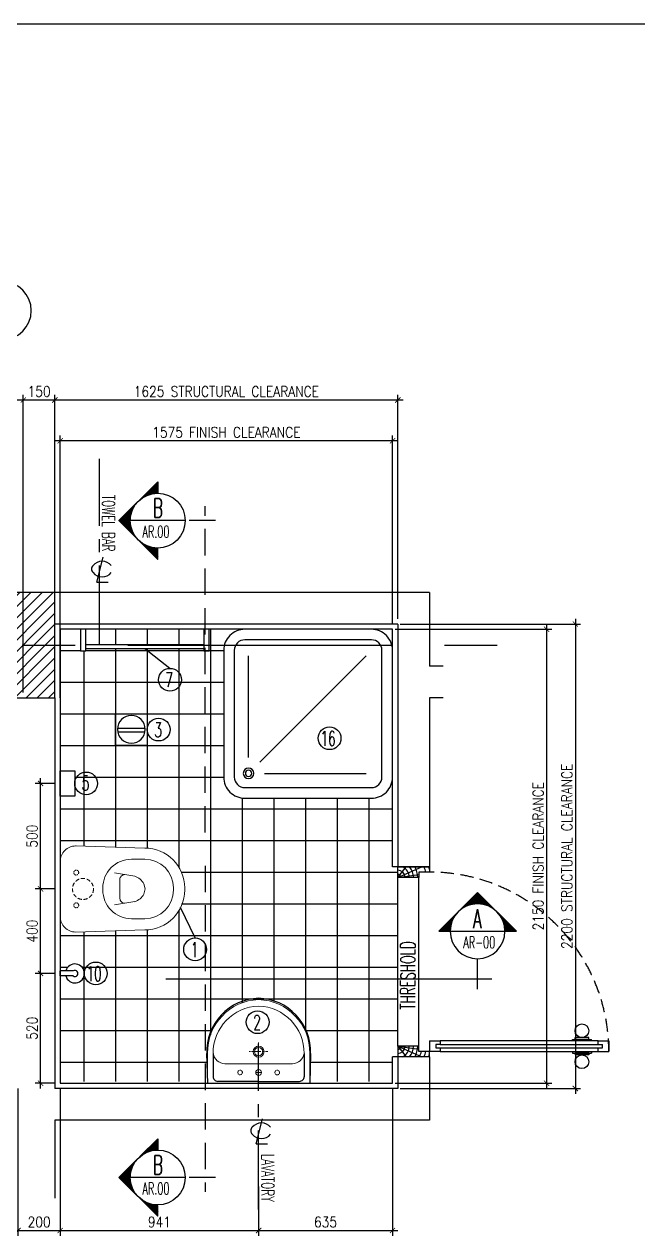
# Model space of a CAD drawing. Extents: x -263967 to -235090, y 196485 to 216410.
# Drawn here: x -259734 to -256826, y 210672 to 216410 of the extents above; entities that cross this region are included whole.
import ezdxf
from ezdxf.enums import TextEntityAlignment as Align

# ---------------------------------------------------------------- set-up
doc = ezdxf.new("R2010")
doc.units = 0
doc.header["$LTSCALE"] = 500
doc.header["$MEASUREMENT"] = 0
for name, pattern in [('CENTER2', [1.125, 0.75, -0.125, 0.125, -0.125]), ('CENTERX2', [4, 2.5, -0.5, 0.5, -0.5]), ('DASHED', [0.75, 0.5, -0.25]), ('HIDDEN', [0.375, 0.25, -0.125]), ('HIDDEN2', [0.1875, 0.125, -0.0625])]:
    doc.linetypes.add(name, pattern=pattern)
doc.layers.get('0').update_dxf_attribs({"linetype": 'CONTINUOUS'})
doc.layers.get('DEFPOINTS').update_dxf_attribs({"linetype": 'CONTINUOUS'})
for name, color, linetype in [('2', 2, 'CONTINUOUS'), ('ARCDIMR', 4, 'CONTINUOUS'), ('AX-CR', 2, 'CONTINUOUS'), ('AX-TXT', 2, 'CONTINUOUS'), ('AXES', 11, 'CENTERX2'), ('AXIS', 11, 'CENTER2'), ('COL', 5, 'CONTINUOUS'), ('DIM-NEW', 4, 'CONTINUOUS'), ('Dimout', 4, 'CONTINUOUS'), ('DOOR', 2, 'CONTINUOUS'), ('DW', 7, 'CONTINUOUS'), ('ELE', 3, 'CONTINUOUS'), ('ELEV-MARK', 6, 'CONTINUOUS'), ('FIX', 2, 'CONTINUOUS'), ('HAT', 8, 'CONTINUOUS'), ('JUMP', 2, 'CONTINUOUS'), ('Plaster', 7, 'CONTINUOUS'), ('Tile', 5, 'CONTINUOUS'), ('TITLE', 1, 'CONTINUOUS'), ('TXT', 2, 'CONTINUOUS'), ('WALL', 6, 'CONTINUOUS')]:
    doc.layers.add(name, color=color, linetype=linetype)
doc.styles.add('DIM', font='simplex.shx', dxfattribs={"width": 0.85})
doc.styles.add('ROMANS', font='romans.shx', dxfattribs={"width": 0.6})
doc.dimstyles.new('DIM1-25', dxfattribs={"dimscale": 25, "dimtxt": 2, "dimasz": 1, "dimexe": 1, "dimexo": 1, "dimgap": 0.6, "dimtad": 1, "dimdec": 0, "dimdsep": 46, "dimtxsty": 'DIM', "dimblk1": 'ARCHTICK', "dimblk2": 'ARCHTICK', "dimsah": 1, "dimcen": 0.09, "dimdle": 1, "dimclrd": 256, "dimclrt": 2, "dimadec": 0, "dimazin": 0, "dimtfac": 1, "dimtdec": 0, "dimtix": 1, "dimtmove": 1, "dimatfit": 3, "dimldrblk": 'ARCHTICK', "dimfxl": 0, "dimtvp": 2, "dimtolj": 1, "dimtzin": 0, "dimarcsym": 0})

# ---------------------------------------------------------------- blocks, each defined once
blk = doc.blocks.new('A0-BOX')
at = {"layer": 'TITLE'}
blk.add_line((113.3, 79.7), (0, 79.7), dxfattribs=at)
blk = doc.blocks.new('_ARCHTICK')
at = {"color": 0, "linetype": 'ByBlock', "const_width": 0.15}
blk.add_lwpolyline([(-0.5, -0.5), (0.5, 0.5)], dxfattribs=at)
blk = doc.blocks.new('*D202')
at = {"layer": 'DEFPOINTS', "color": 0}
for p in [(-259738.3, 214630.7), (-261713.3, 213569.6), (-259738.3, 213219.6)]:
    blk.add_point(p, dxfattribs=at)
at = {"layer": 'Dimout', "lineweight": -2}
blk.add_line((-261738.3, 214630.7), (-259713.3, 214630.7), dxfattribs=at)
at = {"layer": 'Dimout', "color": 0, "lineweight": -2}
for p, q in [((-261713.3, 213594.6), (-261713.3, 214655.7)), ((-259738.3, 213244.6), (-259738.3, 214655.7))]:
    blk.add_line(p, q, dxfattribs=at)
at = {"layer": 'Dimout', "lineweight": -2, "xscale": 25, "yscale": 25, "zscale": 25, "rotation": 180}
blk.add_blockref('_ARCHTICK', (-261713.3, 214630.7), dxfattribs=at)
at = {"layer": 'Dimout', "lineweight": -2, "xscale": 25, "yscale": 25, "zscale": 25}
blk.add_blockref('_ARCHTICK', (-259738.3, 214630.7), dxfattribs=at)
at = {"layer": 'Dimout', "color": 2, "insert": (-260725.8, 214670.7), "char_height": 50, "attachment_point": 5, "style": 'DIM'}
blk.add_mtext('\\A1;1975 STRUCTURAL OPENING', dxfattribs=at)
blk = doc.blocks.new('*X22')
at = {"color": 0}
for p, q in [((73379.2, 125457.6), (73871.3, 125949.7)), ((73379.2, 125510.7), (73818.3, 125949.7)), ((73379.2, 125563.7), (73765.3, 125949.7)), ((73379.2, 125616.7), (73712.2, 125949.7)), ((73379.2, 125669.8), (73659.2, 125949.7)), ((73379.2, 125722.8), (73606.2, 125949.7)), ((73379.2, 125775.8), (73553.1, 125949.7)), ((73379.2, 125828.9), (73500.1, 125949.7)), ((73379.2, 125881.9), (73447.1, 125949.7)), ((73379.2, 125934.9), (73394, 125949.7)), ((73424.4, 125449.7), (73879.2, 125904.6)), ((73477.4, 125449.7), (73879.2, 125851.6)), ((73530.4, 125449.7), (73879.2, 125798.5)), ((73583.5, 125449.7), (73879.2, 125745.5)), ((73636.5, 125449.7), (73879.2, 125692.5)), ((73689.5, 125449.7), (73879.2, 125639.4)), ((73742.6, 125449.7), (73879.2, 125586.4)), ((73795.6, 125449.7), (73879.2, 125533.4)), ((73848.6, 125449.7), (73879.2, 125480.3))]:
    blk.add_line(p, q, dxfattribs=at)
blk = doc.blocks.new('COL50')
at = {"layer": 'COL'}
blk.add_lwpolyline([(-250, 250), (-250, -250), (250, -250), (250, 250)], close=True, dxfattribs=at)
blk = doc.blocks.new('*X5')
at = {"color": 0}
for p, q in [((14608, 7877), (14819, 8088)), ((14625, 7890), (14821, 8086)), ((14637, 7899), (14823, 8084)), ((14647, 7905), (14825, 8082)), ((14656, 7910), (14826, 8081)), ((14664, 7915), (14828, 8079)), ((14671, 7919), (14830, 8077)), ((14678, 7922), (14832, 8075)), ((14685, 7925), (14833, 8073)), ((14691, 7928), (14835, 8072)), ((14697, 7930), (14837, 8070)), ((14703, 7933), (14839, 8068)), ((14709, 7935), (14841, 8066)), ((14714, 7937), (14842, 8065)), ((14719, 7938), (14844, 8063)), ((14725, 7940), (14846, 8061)), ((14730, 7941), (14848, 8059)), ((14734, 7943), (14849, 8058)), ((14739, 7944), (14851, 8056)), ((14744, 7945), (14853, 8054)), ((14749, 7946), (14855, 8052)), ((14753, 7947), (14856, 8051)), ((14757, 7948), (14858, 8049)), ((14762, 7949), (14860, 8047)), ((14766, 7950), (14862, 8045)), ((14770, 7950), (14863, 8043)), ((14774, 7951), (14865, 8042)), ((14778, 7951), (14867, 8040)), ((14782, 7952), (14869, 8038)), ((14786, 7952), (14871, 8036)), ((14790, 7953), (14872, 8035)), ((14794, 7953), (14874, 8033)), ((14798, 7953), (14876, 8031)), ((14802, 7953), (14878, 8029)), ((14805, 7954), (14879, 8028)), ((14809, 7954), (14881, 8026)), ((14813, 7954), (14883, 8024)), ((14816, 7954), (14885, 8022)), ((14820, 7954), (14886, 8020)), ((14823, 7954), (14888, 8019)), ((14827, 7954), (14890, 8017)), ((14830, 7954), (14892, 8015)), ((14834, 7953), (14894, 8013)), ((14837, 7953), (14895, 8012)), ((14840, 7953), (14897, 8010)), ((14844, 7953), (14899, 8008)), ((14847, 7953), (14901, 8006)), ((14850, 7952), (14902, 8005)), ((14853, 7952), (14904, 8003)), ((14856, 7952), (14906, 8001)), ((14860, 7951), (14908, 7999)), ((14863, 7951), (14909, 7997)), ((14866, 7950), (14911, 7996)), ((14869, 7950), (14913, 7994)), ((14872, 7949), (14915, 7992)), ((14875, 7949), (14917, 7990)), ((14878, 7948), (14918, 7989)), ((14881, 7948), (14920, 7987)), ((14884, 7947), (14922, 7985)), ((14887, 7947), (14924, 7983)), ((14890, 7946), (14925, 7982)), ((14893, 7945), (14927, 7980)), ((14895, 7945), (14929, 7978)), ((14898, 7944), (14931, 7976)), ((14901, 7943), (14932, 7974)), ((14904, 7942), (14934, 7973)), ((14907, 7942), (14936, 7971)), ((14909, 7941), (14938, 7969)), ((14912, 7940), (14939, 7967)), ((14915, 7939), (14941, 7966)), ((14917, 7938), (14943, 7964)), ((14920, 7937), (14945, 7962)), ((14923, 7937), (14947, 7960)), ((14925, 7936), (14948, 7959)), ((14928, 7935), (14950, 7957)), ((14931, 7934), (14952, 7955)), ((14933, 7933), (14954, 7953)), ((14936, 7932), (14955, 7952)), ((14938, 7931), (14957, 7950)), ((14941, 7930), (14959, 7948)), ((14943, 7929), (14961, 7946)), ((14946, 7928), (14962, 7944)), ((14948, 7927), (14964, 7943)), ((14951, 7926), (14966, 7941)), ((14953, 7925), (14968, 7939)), ((14956, 7923), (14970, 7937)), ((14958, 7922), (14971, 7936)), ((14960, 7921), (14973, 7934)), ((14963, 7920), (14975, 7932)), ((14965, 7919), (14977, 7930)), ((14967, 7918), (14978, 7929)), ((14970, 7916), (14980, 7927)), ((14972, 7915), (14982, 7925)), ((14974, 7914), (14984, 7923)), ((14977, 7913), (14985, 7921)), ((14979, 7911), (14987, 7920)), ((14981, 7910), (14989, 7918)), ((14983, 7909), (14991, 7916)), ((14986, 7908), (14993, 7914)), ((14988, 7906), (14994, 7913)), ((14990, 7905), (14996, 7911)), ((14992, 7903), (14998, 7909)), ((14994, 7902), (15000, 7907)), ((14997, 7901), (15001, 7906)), ((14999, 7899), (15003, 7904)), ((15001, 7898), (15005, 7902)), ((15003, 7896), (15007, 7900)), ((15005, 7895), (15008, 7898)), ((15007, 7894), (15010, 7897)), ((15009, 7892), (15012, 7895)), ((15011, 7891), (15014, 7893)), ((15013, 7889), (15016, 7891)), ((14360, 7629), (14571, 7839)), ((14364, 7629), (14557, 7822)), ((14368, 7629), (14549, 7810)), ((14371, 7629), (14542, 7800)), ((14375, 7629), (14537, 7791)), ((14378, 7629), (14533, 7783)), ((14382, 7629), (14529, 7776)), ((14385, 7629), (14525, 7769)), ((14389, 7629), (14522, 7762)), ((14392, 7629), (14519, 7756)), ((14396, 7629), (14517, 7750)), ((15015, 7888), (15017, 7890)), ((15017, 7886), (15019, 7888)), ((15019, 7884), (15021, 7886)), ((15021, 7883), (15023, 7884)), ((15023, 7881), (15024, 7883)), ((15025, 7880), (15026, 7881)), ((15027, 7878), (15028, 7879)), ((15029, 7877), (15030, 7877)), ((15031, 7875), (15031, 7875)), ((15033, 7873), (15033, 7874)), ((15035, 7872), (15035, 7872)), ((15036, 7870), (15037, 7870)), ((15038, 7868), (15038, 7868)), ((15040, 7867), (15040, 7867)), ((15042, 7865), (15042, 7865)), ((15044, 7863), (15044, 7863)), ((15046, 7861), (15046, 7861)), ((15047, 7860), (15047, 7860)), ((15051, 7856), (15051, 7856)), ((15053, 7854), (15053, 7854)), ((15054, 7852), (15054, 7853)), ((15056, 7851), (15056, 7851)), ((15058, 7849), (15058, 7849)), ((15059, 7847), (15060, 7847)), ((15061, 7845), (15061, 7845)), ((15063, 7843), (15063, 7844)), ((15064, 7841), (15065, 7842)), ((15066, 7839), (15067, 7840)), ((15068, 7837), (15069, 7838)), ((15069, 7836), (15070, 7837)), ((15071, 7834), (15072, 7835)), ((15072, 7832), (15074, 7833)), ((15074, 7830), (15076, 7831)), ((15076, 7828), (15077, 7830)), ((15077, 7826), (15079, 7828)), ((15079, 7824), (15081, 7826)), ((15080, 7822), (15083, 7824)), ((15082, 7820), (15084, 7822)), ((15083, 7818), (15086, 7821)), ((15085, 7815), (15088, 7819)), ((15086, 7813), (15090, 7817)), ((15087, 7811), (15092, 7815)), ((15089, 7809), (15093, 7814)), ((15090, 7807), (15095, 7812)), ((15092, 7805), (15097, 7810)), ((15093, 7803), (15099, 7808)), ((15094, 7801), (15100, 7807)), ((15096, 7798), (15102, 7805)), ((15097, 7796), (15104, 7803)), ((15098, 7794), (15106, 7801)), ((15100, 7792), (15107, 7799)), ((15101, 7790), (15109, 7798)), ((15102, 7787), (15111, 7796)), ((15104, 7785), (15113, 7794)), ((15105, 7783), (15115, 7792)), ((15106, 7780), (15116, 7791)), ((15107, 7778), (15118, 7789)), ((15108, 7776), (15120, 7787)), ((15110, 7773), (15122, 7785)), ((15111, 7771), (15123, 7784)), ((15112, 7769), (15125, 7782)), ((15113, 7766), (15127, 7780)), ((15114, 7764), (15129, 7778)), ((15115, 7761), (15130, 7777)), ((15116, 7759), (15132, 7775)), ((15117, 7756), (15134, 7773)), ((15118, 7754), (15136, 7771)), ((15119, 7751), (15137, 7769)), ((15121, 7749), (15139, 7768)), ((15122, 7746), (15141, 7766)), ((15122, 7744), (15143, 7764)), ((15123, 7741), (15145, 7762)), ((15124, 7739), (15146, 7761)), ((15125, 7736), (15148, 7759)), ((15126, 7733), (15150, 7757)), ((15127, 7731), (15152, 7755)), ((15128, 7728), (15153, 7754)), ((15129, 7725), (15155, 7752)), ((15130, 7723), (15157, 7750)), ((15130, 7720), (15159, 7748)), ((14399, 7629), (14515, 7744)), ((14403, 7629), (14513, 7739)), ((14406, 7629), (14511, 7733)), ((14410, 7629), (14509, 7728)), ((14413, 7629), (14507, 7723)), ((14417, 7629), (14506, 7718)), ((14421, 7629), (14505, 7713)), ((14424, 7629), (14503, 7708)), ((14428, 7629), (14502, 7703)), ((14431, 7629), (14501, 7699)), ((14435, 7629), (14500, 7694)), ((14438, 7629), (14499, 7690)), ((14442, 7629), (14499, 7686)), ((14445, 7629), (14498, 7681)), ((14449, 7629), (14497, 7677)), ((14452, 7629), (14497, 7673)), ((14456, 7629), (14496, 7669)), ((14459, 7629), (14496, 7665)), ((14463, 7629), (14495, 7661)), ((14466, 7629), (14495, 7657)), ((14470, 7629), (14494, 7653)), ((14474, 7629), (14494, 7649)), ((14477, 7629), (14494, 7646)), ((14481, 7629), (14494, 7642)), ((14484, 7629), (14494, 7638)), ((14488, 7629), (14494, 7635)), ((14491, 7629), (14494, 7631)), ((15131, 7717), (15160, 7746)), ((15132, 7714), (15162, 7745)), ((15133, 7712), (15164, 7743)), ((15133, 7709), (15166, 7741)), ((15134, 7706), (15168, 7739)), ((15135, 7703), (15169, 7738)), ((15136, 7700), (15171, 7736)), ((15136, 7697), (15173, 7734)), ((15137, 7695), (15175, 7732)), ((15137, 7692), (15176, 7731)), ((15138, 7689), (15178, 7729)), ((15139, 7686), (15180, 7727)), ((15139, 7683), (15182, 7725)), ((15140, 7680), (15183, 7723)), ((15140, 7676), (15185, 7722)), ((15140, 7673), (15187, 7720)), ((15141, 7670), (15189, 7718)), ((15141, 7667), (15191, 7716)), ((15142, 7664), (15192, 7715)), ((15142, 7661), (15194, 7713)), ((15142, 7658), (15196, 7711)), ((15143, 7654), (15198, 7709)), ((15143, 7651), (15199, 7708)), ((15143, 7648), (15201, 7706)), ((15143, 7644), (15203, 7704)), ((15143, 7641), (15205, 7702)), ((15143, 7637), (15206, 7700)), ((15143, 7634), (15208, 7699)), ((15144, 7631), (15210, 7697)), ((15145, 7629), (15212, 7695)), ((15149, 7629), (15214, 7693)), ((15152, 7629), (15215, 7692)), ((15156, 7629), (15217, 7690)), ((15159, 7629), (15219, 7688)), ((15163, 7629), (15221, 7686)), ((15167, 7629), (15222, 7685)), ((15170, 7629), (15224, 7683)), ((15174, 7629), (15226, 7681)), ((15177, 7629), (15228, 7679)), ((15181, 7629), (15229, 7678)), ((15184, 7629), (15231, 7676)), ((15188, 7629), (15233, 7674)), ((15191, 7629), (15235, 7672)), ((15195, 7629), (15236, 7670)), ((15198, 7629), (15238, 7669)), ((15202, 7629), (15240, 7667)), ((15205, 7629), (15242, 7665)), ((15209, 7629), (15244, 7663)), ((15212, 7629), (15245, 7662)), ((15216, 7629), (15247, 7660)), ((15220, 7629), (15249, 7658)), ((15223, 7629), (15251, 7656)), ((15227, 7629), (15252, 7655)), ((15230, 7629), (15254, 7653)), ((15234, 7629), (15256, 7651)), ((15237, 7629), (15258, 7649)), ((15241, 7629), (15259, 7647)), ((15244, 7629), (15261, 7646)), ((15248, 7629), (15263, 7644)), ((15251, 7629), (15265, 7642)), ((15255, 7629), (15267, 7640)), ((15258, 7629), (15268, 7639)), ((15262, 7629), (15270, 7637)), ((15266, 7629), (15272, 7635)), ((15269, 7629), (15274, 7633)), ((15273, 7629), (15275, 7632)), ((15276, 7629), (15277, 7630))]:
    blk.add_line(p, q, dxfattribs=at)
blk = doc.blocks.new('*D195')
at = {"layer": 'DEFPOINTS', "color": 0}
for p in [(-259563.3, 214437.6), (-257988.3, 213544.6), (-259563.3, 213194.6)]:
    blk.add_point(p, dxfattribs=at)
at = {"layer": 'Dimout', "color": 0, "lineweight": -2}
for p, q in [((-259563.3, 213219.6), (-259563.3, 214462.6)), ((-257988.3, 213569.6), (-257988.3, 214462.6))]:
    blk.add_line(p, q, dxfattribs=at)
at = {"layer": 'Dimout', "lineweight": -2}
blk.add_line((-257963.3, 214437.6), (-259588.3, 214437.6), dxfattribs=at)
at = {"layer": 'Dimout', "lineweight": -2, "xscale": 25, "yscale": 25, "zscale": 25, "rotation": 180}
blk.add_blockref('_ARCHTICK', (-259563.3, 214437.6), dxfattribs=at)
at = {"layer": 'Dimout', "lineweight": -2, "xscale": 25, "yscale": 25, "zscale": 25}
blk.add_blockref('_ARCHTICK', (-257988.3, 214437.6), dxfattribs=at)
at = {"layer": 'Dimout', "color": 2, "insert": (-258775.8, 214477.6), "char_height": 50, "attachment_point": 5, "style": 'DIM'}
blk.add_mtext('\\A1;1575 FINISH CLEARANCE', dxfattribs=at)
blk = doc.blocks.new('*D194')
at = {"layer": 'DEFPOINTS', "color": 0}
for p in [(-257963.3, 214630.7), (-257963.3, 213569.6), (-259588.3, 213219.6)]:
    blk.add_point(p, dxfattribs=at)
at = {"layer": 'Dimout', "lineweight": -2}
blk.add_line((-259613.3, 214630.7), (-257938.3, 214630.7), dxfattribs=at)
at = {"layer": 'Dimout', "color": 0, "lineweight": -2}
for p, q in [((-259588.3, 213244.6), (-259588.3, 214655.7)), ((-257963.3, 213594.6), (-257963.3, 214655.7))]:
    blk.add_line(p, q, dxfattribs=at)
at = {"layer": 'Dimout', "lineweight": -2, "xscale": 25, "yscale": 25, "zscale": 25, "rotation": 180}
blk.add_blockref('_ARCHTICK', (-259588.3, 214630.7), dxfattribs=at)
at = {"layer": 'Dimout', "lineweight": -2, "xscale": 25, "yscale": 25, "zscale": 25}
blk.add_blockref('_ARCHTICK', (-257963.3, 214630.7), dxfattribs=at)
at = {"layer": 'Dimout', "color": 2, "insert": (-258775.8, 214670.7), "char_height": 50, "attachment_point": 5, "style": 'DIM'}
blk.add_mtext('\\A1;1625 STRUCTURAL CLEARANCE', dxfattribs=at)
blk = doc.blocks.new('*D193')
at = {"layer": 'DEFPOINTS', "color": 0}
for p in [(-259588.3, 214630.7), (-259738.3, 213219.6), (-259588.3, 213219.6)]:
    blk.add_point(p, dxfattribs=at)
at = {"layer": 'Dimout', "lineweight": -2}
blk.add_line((-259763.3, 214630.7), (-259563.3, 214630.7), dxfattribs=at)
at = {"layer": 'Dimout', "color": 0, "lineweight": -2}
for p, q in [((-259738.3, 213244.6), (-259738.3, 214655.7)), ((-259588.3, 213244.6), (-259588.3, 214655.7))]:
    blk.add_line(p, q, dxfattribs=at)
at = {"layer": 'Dimout', "lineweight": -2, "xscale": 25, "yscale": 25, "zscale": 25, "rotation": 180}
blk.add_blockref('_ARCHTICK', (-259738.3, 214630.7), dxfattribs=at)
at = {"layer": 'Dimout', "lineweight": -2, "xscale": 25, "yscale": 25, "zscale": 25}
blk.add_blockref('_ARCHTICK', (-259588.3, 214630.7), dxfattribs=at)
at = {"layer": 'Dimout', "color": 2, "insert": (-259663.3, 214670.7), "char_height": 50, "attachment_point": 5, "style": 'DIM'}
blk.add_mtext('\\A1;150', dxfattribs=at)
blk = doc.blocks.new('A$C6F351844')
for p, q in [((0, 0.1016), (0.0254, 0.1016)), ((0, 0), (0, 0.1016)), ((0.0254, 0.1016), (0.0254, 0)), ((0.5842, 0.0921), (0.0254, 0.0921)), ((0.5842, 0.073), (0.0254, 0.073)), ((0.5842, 0), (0.5842, 0.1016)), ((0.5842, 0.1016), (0.6096, 0.1016)), ((0.6096, 0.1016), (0.6096, 0)), ((0.0254, 0), (0, 0)), ((0.6096, 0), (0.5842, 0))]:
    blk.add_line(p, q)
blk = doc.blocks.new('A$C00CD09EC')
at = {"layer": 'ELEV-MARK', "color": 6}
for p, q in [((0, 0.2734), (0.1838, 0.4572)), ((0.3677, 0.2734), (0.1838, 0.4572)), ((0.0538, 0.2734), (0, 0.2734)), ((0.3138, 0.2734), (0.0538, 0.2734)), ((0.3677, 0.2734), (0.3138, 0.2734))]:
    blk.add_line(p, q, dxfattribs=at)
at = {"layer": 'ELEV-MARK', "color": 6, "linetype": 'HIDDEN'}
for p, q in [((0.1838, 0), (0.1838, 0.1434)), ((1.6607, 0.0488), (0.1154, 0.0488))]:
    blk.add_line(p, q, dxfattribs=at)
at = {"layer": 'ELEV-MARK', "color": 6}
blk.add_circle((0.1838, 0.2734), 0.13, dxfattribs=at)
at = {"layer": 'ELEV-MARK', "color": 11, "xscale": -0.0004000000000132786, "yscale": 0.0004000000000132786, "zscale": 0.0004}
blk.add_blockref('*X5', (6.1113, -2.7781), dxfattribs=at)
at = {"layer": 'ELEV-MARK', "color": 6, "style": 'ROMANS', "width": 0.6}
blk.add_attdef('R', text='', height=0.09, dxfattribs=at).set_placement((0.1848, 0.3332), align=Align.MIDDLE)
at = {"layer": 'ELEV-MARK', "color": 2, "style": 'ROMANS', "width": 0.6}
blk.add_attdef('AR.00', text='', height=0.056, dxfattribs=at).set_placement((0.1756, 0.2211), align=Align.MIDDLE)
blk = doc.blocks.new('*D192')
at = {"layer": 'DEFPOINTS', "color": 0}
for p in [(-258001.5, 213544.6), (-258001.5, 211394.6), (-257258, 211394.6)]:
    blk.add_point(p, dxfattribs=at)
at = {"layer": 'Dimout', "color": 0, "lineweight": -2}
for p, q in [((-257976.5, 213544.6), (-257233, 213544.6)), ((-257976.5, 211394.6), (-257233, 211394.6))]:
    blk.add_line(p, q, dxfattribs=at)
at = {"layer": 'Dimout', "lineweight": -2}
blk.add_line((-257258, 213569.6), (-257258, 211369.6), dxfattribs=at)
at = {"layer": 'Dimout', "lineweight": -2, "xscale": 25, "yscale": 25, "zscale": 25}
for p, rotation in [((-257258, 213544.6), 90), ((-257258, 211394.6), 270)]:
    blk.add_blockref('_ARCHTICK', p, dxfattribs=dict(at, rotation=rotation))
at = {"layer": 'Dimout', "color": 2, "insert": (-257298, 212469.6), "char_height": 50, "attachment_point": 5, "rotation": 90, "style": 'DIM'}
blk.add_mtext('\\A1;2150 FINISH CLEARANCE', dxfattribs=at)
blk = doc.blocks.new('*D191')
at = {"layer": 'DEFPOINTS', "color": 0}
for p in [(-257976.5, 213569.6), (-257976.5, 211369.6), (-257122, 211369.6)]:
    blk.add_point(p, dxfattribs=at)
at = {"layer": 'Dimout', "lineweight": -2}
blk.add_line((-257122, 213594.6), (-257122, 211344.6), dxfattribs=at)
at = {"layer": 'Dimout', "color": 0, "lineweight": -2}
for p, q in [((-257951.5, 213569.6), (-257097, 213569.6)), ((-257951.5, 211369.6), (-257097, 211369.6))]:
    blk.add_line(p, q, dxfattribs=at)
at = {"layer": 'Dimout', "lineweight": -2, "xscale": 25, "yscale": 25, "zscale": 25}
for p, rotation in [((-257122, 213569.6), 90), ((-257122, 211369.6), 270)]:
    blk.add_blockref('_ARCHTICK', p, dxfattribs=dict(at, rotation=rotation))
at = {"layer": 'Dimout', "color": 2, "insert": (-257162, 212469.6), "char_height": 50, "attachment_point": 5, "rotation": 90, "style": 'DIM'}
blk.add_mtext('\\A1;2200 STRUCTURAL CLEARANCE', dxfattribs=at)
blk = doc.blocks.new('*D190')
at = {"layer": 'DEFPOINTS', "color": 0}
for p in [(-259656.4, 212814.6), (-259563.3, 212814.6), (-259563.3, 212314.6)]:
    blk.add_point(p, dxfattribs=at)
at = {"layer": 'Dimout', "lineweight": -2}
blk.add_line((-259656.4, 212289.6), (-259656.4, 212839.6), dxfattribs=at)
at = {"layer": 'Dimout', "color": 0, "lineweight": -2}
for p, q in [((-259588.3, 212814.6), (-259681.4, 212814.6)), ((-259588.3, 212314.6), (-259681.4, 212314.6))]:
    blk.add_line(p, q, dxfattribs=at)
at = {"layer": 'Dimout', "lineweight": -2, "xscale": 25, "yscale": 25, "zscale": 25}
for p, rotation in [((-259656.4, 212814.6), 90), ((-259656.4, 212314.6), 270)]:
    blk.add_blockref('_ARCHTICK', p, dxfattribs=dict(at, rotation=rotation))
at = {"layer": 'Dimout', "color": 2, "insert": (-259696.4, 212564.6), "char_height": 50, "attachment_point": 5, "rotation": 90, "style": 'DIM'}
blk.add_mtext('\\A1;500', dxfattribs=at)
blk = doc.blocks.new('*D189')
at = {"layer": 'DEFPOINTS', "color": 0}
for p in [(-259656.4, 212314.6), (-259563.3, 212314.6), (-259563.3, 211914.6)]:
    blk.add_point(p, dxfattribs=at)
at = {"layer": 'Dimout', "lineweight": -2}
blk.add_line((-259656.4, 211889.6), (-259656.4, 212339.6), dxfattribs=at)
at = {"layer": 'Dimout', "color": 0, "lineweight": -2}
for p, q in [((-259588.3, 212314.6), (-259681.4, 212314.6)), ((-259588.3, 211914.6), (-259681.4, 211914.6))]:
    blk.add_line(p, q, dxfattribs=at)
at = {"layer": 'Dimout', "lineweight": -2, "xscale": 25, "yscale": 25, "zscale": 25}
for p, rotation in [((-259656.4, 212314.6), 90), ((-259656.4, 211914.6), 270)]:
    blk.add_blockref('_ARCHTICK', p, dxfattribs=dict(at, rotation=rotation))
at = {"layer": 'Dimout', "color": 2, "insert": (-259696.4, 212114.6), "char_height": 50, "attachment_point": 5, "rotation": 90, "style": 'DIM'}
blk.add_mtext('\\A1;400', dxfattribs=at)
blk = doc.blocks.new('A$C785E76E1')
at = {"layer": 'JUMP'}
for p, q in [((0.033, 0.0529), (0.033, 0.1149)), ((0.057, 0.0529), (0.057, 0.1149))]:
    blk.add_line(p, q, dxfattribs=at)
for radius, start, end in [(0.045, 105.47818, 74.52182), (0.0144, 146.44269, 33.55731)]:
    blk.add_arc((0.045, 0.045), radius, start, end, dxfattribs=at)
blk = doc.blocks.new('A$C67076F16')
at = {"layer": 'DIM-NEW'}
for p, q in [((0.0127, 0.0913), (0.1876, 0.0913)), ((0.0138, 0.1136), (0.1863, 0.1136))]:
    blk.add_line(p, q, dxfattribs=at)
at = {"layer": 'DW'}
blk.add_lwpolyline([(0, 0.2), (0, 0), (0.2, 0), (0.2, 0.2)], close=True, dxfattribs=at)
at = {"layer": 'FIX', "color": 2}
blk.add_circle((0.1, 0.0983), 0.0876, dxfattribs=at)
blk = doc.blocks.new('SCNTR', base_point=(3632.66, 549.66))
for q in [(3633.89, 554.57), (3636.1, 543.44)]:
    blk.add_line((3631.12, 543.44), q)
for centre, radius, start, end in [((3630.8, 549.38), 1.99, 133.3084, 182.4789), ((3633.47, 547.5), 5.23, 39.4883, 140.5117), ((3630.8, 549.21), 1.99, 177.5211, 226.6916), ((3633.47, 551.09), 5.23, 219.4883, 320.5117)]:
    blk.add_arc(centre, radius, start, end)
blk = doc.blocks.new('*D188')
at = {"layer": 'DEFPOINTS', "color": 0}
for p in [(-259656.4, 211914.6), (-259563.3, 211914.6), (-259563.3, 211394.6)]:
    blk.add_point(p, dxfattribs=at)
at = {"layer": 'Dimout', "lineweight": -2}
blk.add_line((-259656.4, 211369.6), (-259656.4, 211939.6), dxfattribs=at)
at = {"layer": 'Dimout', "color": 0, "lineweight": -2}
for p, q in [((-259588.3, 211914.6), (-259681.4, 211914.6)), ((-259588.3, 211394.6), (-259681.4, 211394.6))]:
    blk.add_line(p, q, dxfattribs=at)
at = {"layer": 'Dimout', "lineweight": -2, "xscale": 25, "yscale": 25, "zscale": 25}
for p, rotation in [((-259656.4, 211914.6), 90), ((-259656.4, 211394.6), 270)]:
    blk.add_blockref('_ARCHTICK', p, dxfattribs=dict(at, rotation=rotation))
at = {"layer": 'Dimout', "color": 2, "insert": (-259696.4, 211654.6), "char_height": 50, "attachment_point": 5, "rotation": 90, "style": 'DIM'}
blk.add_mtext('\\A1;520', dxfattribs=at)
blk = doc.blocks.new('*D187')
at = {"layer": 'DEFPOINTS', "color": 0}
for p in [(-257988.3, 211394.6), (-258622.8, 210930.3), (-257988.3, 210697)]:
    blk.add_point(p, dxfattribs=at)
at = {"layer": 'Dimout', "color": 0, "lineweight": -2}
for p, q in [((-257988.3, 211369.6), (-257988.3, 210672)), ((-258622.8, 210905.3), (-258622.8, 210672))]:
    blk.add_line(p, q, dxfattribs=at)
at = {"layer": 'Dimout', "lineweight": -2}
blk.add_line((-258647.8, 210697), (-257963.3, 210697), dxfattribs=at)
at = {"layer": 'Dimout', "lineweight": -2, "xscale": 25, "yscale": 25, "zscale": 25, "rotation": 180}
blk.add_blockref('_ARCHTICK', (-258622.8, 210697), dxfattribs=at)
at = {"layer": 'Dimout', "lineweight": -2, "xscale": 25, "yscale": 25, "zscale": 25}
blk.add_blockref('_ARCHTICK', (-257988.3, 210697), dxfattribs=at)
at = {"layer": 'Dimout', "color": 2, "insert": (-258305.5, 210737), "char_height": 50, "attachment_point": 5, "style": 'DIM'}
blk.add_mtext('\\A1;635', dxfattribs=at)
blk = doc.blocks.new('*D186')
at = {"layer": 'DEFPOINTS', "color": 0}
for p in [(-259563.3, 211394.6), (-258622.8, 210930.3), (-258622.8, 210697)]:
    blk.add_point(p, dxfattribs=at)
at = {"layer": 'Dimout', "color": 0, "lineweight": -2}
for p, q in [((-259563.3, 211369.6), (-259563.3, 210672)), ((-258622.8, 210905.3), (-258622.8, 210672))]:
    blk.add_line(p, q, dxfattribs=at)
at = {"layer": 'Dimout', "lineweight": -2}
blk.add_line((-259588.3, 210697), (-258597.8, 210697), dxfattribs=at)
at = {"layer": 'Dimout', "lineweight": -2, "xscale": 25, "yscale": 25, "zscale": 25, "rotation": 180}
blk.add_blockref('_ARCHTICK', (-259563.3, 210697), dxfattribs=at)
at = {"layer": 'Dimout', "lineweight": -2, "xscale": 25, "yscale": 25, "zscale": 25}
blk.add_blockref('_ARCHTICK', (-258622.8, 210697), dxfattribs=at)
at = {"layer": 'Dimout', "color": 2, "insert": (-259093, 210737), "char_height": 50, "attachment_point": 5, "style": 'DIM'}
blk.add_mtext('\\A1;941', dxfattribs=at)
blk = doc.blocks.new('*D185')
at = {"layer": 'DEFPOINTS', "color": 0}
for p in [(-259763.3, 211394.6), (-259563.3, 211394.6), (-259563.3, 210697)]:
    blk.add_point(p, dxfattribs=at)
at = {"layer": 'Dimout', "color": 0, "lineweight": -2}
for p, q in [((-259763.3, 211369.6), (-259763.3, 210672)), ((-259563.3, 211369.6), (-259563.3, 210672))]:
    blk.add_line(p, q, dxfattribs=at)
at = {"layer": 'Dimout', "lineweight": -2}
blk.add_line((-259788.3, 210697), (-259538.3, 210697), dxfattribs=at)
at = {"layer": 'Dimout', "lineweight": -2, "xscale": 25, "yscale": 25, "zscale": 25, "rotation": 180}
blk.add_blockref('_ARCHTICK', (-259763.3, 210697), dxfattribs=at)
at = {"layer": 'Dimout', "lineweight": -2, "xscale": 25, "yscale": 25, "zscale": 25}
blk.add_blockref('_ARCHTICK', (-259563.3, 210697), dxfattribs=at)
at = {"layer": 'Dimout', "color": 2, "insert": (-259663.3, 210737), "char_height": 50, "attachment_point": 5, "style": 'DIM'}
blk.add_mtext('\\A1;200', dxfattribs=at)
blk = doc.blocks.new('SHR1')
at = {"layer": 'FIX'}
for p, q in [((-195.7, 195.7), (-700, 700)), ((-142.7, 217.7), (-142.7, 700)), ((-217.7, 142.7), (-700, 142.7))]:
    blk.add_line(p, q, dxfattribs=at)
for points in [[(-825, 125), (-825, 725, -0.414214), (-725, 825), (-125, 825, -0.414214), (-25, 725), (-25, 125, -0.414214), (-125, 25), (-725, 25, -0.414214)], [(-775, 125), (-775, 725, -0.414214), (-725, 775), (-125, 775, -0.414214), (-75, 725), (-75, 125, -0.414214), (-125, 75), (-725, 75, -0.414214)]]:
    blk.add_lwpolyline(points, format="xyb", close=True, dxfattribs=at)
for radius in [25, 15]:
    blk.add_circle((-142.7, 142.7), radius, dxfattribs=at)
blk = doc.blocks.new('LAV1')
at = {"layer": 'FIX', "linetype": 'DASHED', "lineweight": 20, "ltscale": 0.05}
for p, q in [((-0.5, 170), (-0.5, 270)), ((-0.5, 170), (-0.5, 270)), ((49.5, 220), (-50.5, 220))]:
    blk.add_line(p, q, dxfattribs=at)
at = {"layer": 'FIX', "linetype": 'ByBlock', "ltscale": 0.3}
for p, q in [((-280, 210), (-275, 50)), ((-245, 210), (-245, 85)), ((245, 210), (245, 85)), ((280, 210), (275, 50)), ((0, 60), (-220.2, 60)), ((0, 60), (220.2, 60))]:
    blk.add_line(p, q, dxfattribs=at)
at = {"layer": 'FIX', "linetype": 'Continuous', "lineweight": 20}
for p, q in [((-275, 210), (-275, 50)), ((275, 210), (275, 50)), ((0, 155), (-181.4, 155)), ((0, 155), (181.4, 155)), ((0, 50), (-275, 50)), ((0, 50), (-252.5, 50)), ((0, 50), (252.5, 50)), ((0, 50), (275, 50))]:
    blk.add_line(p, q, dxfattribs=at)
at = {"layer": 'FIX', "lineweight": 20}
for p, q in [((15.6, 107.5), (-15.5, 107.5)), ((0, 92), (0, 123))]:
    blk.add_line(p, q, dxfattribs=at)
for centre, radius in [((-0.5, 220), 29.5), ((-0.5, 220), 22.5), ((0, 107.5), 15.5)]:
    blk.add_circle(centre, radius, dxfattribs=at)
at = {"layer": 'FIX', "linetype": 'HIDDEN', "lineweight": 20, "ltscale": 0.05}
for centre in [(-100, 107.5), (100, 107.5)]:
    blk.add_circle(centre, 12.4, dxfattribs=at)
at = {"layer": 'FIX', "linetype": 'ByBlock', "ltscale": 0.3}
for centre, radius, start, end in [((6.9, 220), 287, 91.37765, 182.00641), ((-6.9, 220), 287, 357.99359, 88.62235), ((-220.1, 84.9), 24.9, 179.70214, 269.94861), ((220.1, 84.9), 24.9, 270.05139, 0.29786)]:
    blk.add_arc(centre, radius, start, end, dxfattribs=at)
at = {"layer": 'FIX', "linetype": 'Continuous', "lineweight": 20}
for centre, radius, start, end in [((8.4, 216.7), 283.4, 91.6988, 181.35097), ((7.6, 212.5), 252.7, 91.73281, 180.48842), ((-8.4, 216.7), 283.4, 358.64903, 88.3012), ((-7.6, 212.5), 252.7, 359.51158, 88.26719), ((-179.2, 221.8), 66.9, 190.20056, 268.07863), ((179.2, 221.8), 66.9, 271.92137, 349.79944)]:
    blk.add_arc(centre, radius, start, end, dxfattribs=at)
blk = doc.blocks.new('WC1')
at = {"layer": 'FIX', "lineweight": 20}
for p, q in [((-210, 203.8), (-538, 193.8)), ((-475, 140.8), (-538, 140.8)), ((-394.8, 75.7), (-490.4, 60.1)), ((-727, 4.8), (-727, -4.8)), ((-674, 4.8), (-674, -4.8)), ((-533.7, 24.2), (-539.5, 0)), ((-539.5, 0), (-533.7, -24.2)), ((-339, 4.8), (-339, -4.8)), ((-490.4, -60.1), (-394.8, -75.7)), ((-538, -140.8), (-475, -140.8)), ((-538, -193.8), (-210, -203.8))]:
    blk.add_line(p, q, dxfattribs=at)
at = {"layer": 'FIX', "linetype": 'Continuous', "lineweight": 20}
blk.add_line((-420.1, -47.3), (-420.4, 44.6), dxfattribs=at)
at = {"layer": 'FIX', "lineweight": 20}
blk.add_lwpolyline([(-213.2, -203.8), (-210, -203.8, 0.414214), (-137, -130.8), (-137, 0), (-137, 130.8, 0.414214), (-210, 203.8)], format="xyb", dxfattribs=at)
at = {"layer": 'FIX', "linetype": 'HIDDEN', "lineweight": 20, "ltscale": 0.05}
for centre in [(-213.2, 77.5), (-213.2, -77.5)]:
    blk.add_circle(centre, 11.6, dxfattribs=at)
at = {"layer": 'FIX', "linetype": 'HIDDEN2', "lineweight": 20, "ltscale": 0.3}
blk.add_circle((-245, 0), 49.8, dxfattribs=at)
at = {"layer": 'FIX', "lineweight": 20}
for centre, radius, start, end in [((-538, 4.8), 189, 90, 180), ((-538, 4.8), 136, 90, 180), ((-475, 4.8), 136, 360, 90), ((-464.4, -17.6), 82, 108.49595, 128.92417), ((-473, -6.9), 68.2, 128.92417, 152.84682), ((-538, -4.8), 189, 180, 270), ((-538, -4.8), 136, 180, 270), ((-473, 6.9), 68.2, 207.15318, 231.07583), ((-464.4, 17.6), 82, 231.07583, 251.50405), ((-475, -4.8), 136, 270, 0)]:
    blk.add_arc(centre, radius, start, end, dxfattribs=at)
at = {"layer": 'FIX', "linetype": 'Continuous', "lineweight": 20}
for centre, start, end in [((-442.7, 45.5), 357.66621, 91.61215), ((-442.4, -45.6), 268.38785, 2.33379)]:
    blk.add_arc(centre, 22.3, start, end, dxfattribs=at)
blk = doc.blocks.new('DOOR90')
at = {"layer": 'DOOR', "color": 0, "linetype": 'ByBlock'}
for p, q in [((-150, 0), (-150, -25)), ((-150, 0), (0, 0)), ((0, -50), (0, 0)), ((-1000, -25), (-1000, -75)), ((-1000, -75), (-1000, -25)), ((-950, -25), (-1000, -25)), ((-970, -42), (-970, -58)), ((-950, -42), (-970, -42)), ((-950, -25), (-950, -42)), ((-917.6, -25), (-917.6, -17.8)), ((-827.6, -17.8), (-917.6, -17.8)), ((-905, -17.8), (-905, -8.8)), ((-905, -8.8), (-840.2, -8.8)), ((-905, -17.8), (-840.2, -17.8)), ((-840.2, -17.8), (-840.2, -8.8)), ((-827.6, -25), (-827.6, -17.8)), ((-200, -42), (-200, -25)), ((-200, -25), (-150, -25)), ((-180, -42), (-200, -42)), ((-180, -58), (-180, -42)), ((-150, -75), (-150, -25)), ((-150, -25), (-100, -25)), ((-100, -25), (-100, -50)), ((-100, -50), (0, -50)), ((-950, -75), (-1000, -75)), ((-950, -58), (-970, -58)), ((-950, -58), (-950, -75)), ((-917.6, -75), (-917.6, -82.2)), ((-827.6, -82.2), (-917.6, -82.2)), ((-905, -82.2), (-905, -91.2)), ((-905, -82.2), (-840.2, -82.2)), ((-905, -91.2), (-840.2, -91.2)), ((-840.2, -82.2), (-840.2, -91.2)), ((-827.6, -75), (-827.6, -82.2)), ((-200, -75), (-200, -58)), ((-200, -58), (-180, -58)), ((-150, -75), (-200, -75)), ((-100, -850), (0, -850)), ((-100, -875), (-100, -850)), ((0, -850), (0, -900)), ((-150, -900), (-150, -875)), ((-150, -875), (-100, -875)), ((0, -900), (-150, -900)), ((-150, -900), (0, -900))]:
    blk.add_line(p, q, dxfattribs=at)
at = {"layer": 'DOOR', "color": 9, "linetype": 'ByBlock'}
for p, q in [((0, -50), (-113.7, 0)), ((0, -50), (-40.1, 0)), ((0, -50), (-100, -36.6)), ((0, -850), (-113.7, -900)), ((0, -850), (-100, -863.4)), ((0, -850), (-40.1, -900))]:
    blk.add_line(p, q, dxfattribs=at)
at = {"layer": 'DOOR', "linetype": 'ByBlock'}
for p, q in [((-200, -25), (-950, -25)), ((-200, -42), (-950, -42)), ((-200, -58), (-950, -58)), ((-950, -75), (-200, -75))]:
    blk.add_line(p, q, dxfattribs=at)
at = {"layer": 'DOOR', "color": 0, "linetype": 'ByBlock'}
for centre in [(-872.6, 23.5), (-872.6, -123.5)]:
    blk.add_circle(centre, 32.4, dxfattribs=at)
at = {"layer": 'DOOR', "color": 9, "linetype": 'ByBlock'}
for centre, radius, start, end in [((0, -50), 154.4, 161.10529, 166.28577), ((0, -50), 134.4, 158.15985, 169.28002), ((0, -50), 94.4, 148.01819, 180), ((0, -50), 74.4, 137.77643, 180), ((0, -50), 114.4, 154.08384, 167.37743), ((0, -50), 54.4, 113.20738, 180), ((0, -50), 34.4, 90, 180), ((0, -50), 14.4, 90, 180), ((0, -850), 94.4, 180, 211.98181), ((0, -850), 74.4, 180, 222.22357), ((0, -850), 54.4, 180, 246.79262), ((0, -850), 34.4, 180, 270), ((0, -850), 14.4, 180, 270), ((0, -850), 154.4, 193.71423, 198.89471), ((0, -850), 134.4, 190.71998, 201.84015)]:
    blk.add_arc(centre, radius, start, end, dxfattribs=at)
at = {"layer": 'DOOR', "linetype": 'HIDDEN', "ltscale": 0.5}
blk.add_arc((-150, -25), 850, 180, 270, dxfattribs=at)
blk = doc.blocks.new('AXU')
at = {"layer": 'AX-CR'}
blk.add_circle((0, 350), 350, dxfattribs=at)
at = {"layer": 'AX-TXT', "style": 'ROMANS'}
blk.add_attdef('AX', text='', height=250, dxfattribs=at).set_placement((0, 350), align=Align.MIDDLE)

msp = doc.modelspace()

# ---------------------------------------------------------------- linework, layer by layer
at = {"layer": '2'}
msp.add_lwpolyline([(-259563.3, 212874.6), (-259494.4, 212874.6), (-259494.4, 212754.6), (-259563.3, 212754.6)], close=True, dxfattribs=at)
at = {"layer": 'AXES'}
msp.add_line((-263242.8, 213469.6), (-257292, 213469.6), dxfattribs=at)
at = {"layer": 'AXIS'}
for p, q in [((-259377.5, 213471.6), (-259377.5, 214352.1)), ((-258622.8, 210796), (-258622.8, 211581.5))]:
    msp.add_line(p, q, dxfattribs=at)
at = {"layer": 'ELE'}
for p, q in [((-257963.3, 211569.6), (-257963.3, 212369.6)), ((-257863.3, 211569.6), (-257863.3, 212369.6))]:
    msp.add_line(p, q, dxfattribs=at)
at = {"layer": 'ELEV-MARK', "color": 6}
for p, q in [((-259101, 214243), (-259284.9, 214059.2)), ((-259101, 214243), (-259101, 214189.2)), ((-259101, 213875.3), (-259284.9, 214059.2)), ((-258971, 214059.2), (-259231, 214059.2)), ((-259101, 211131.9), (-259284.9, 210948)), ((-259101, 211131.9), (-259101, 211078)), ((-259101, 210764.2), (-259284.9, 210948)), ((-258971, 210948), (-259231, 210948))]:
    msp.add_line(p, q, dxfattribs=at)
at = {"layer": 'ELEV-MARK', "color": 6, "linetype": 'HIDDEN'}
for p, q in [((-258876.5, 212582.3), (-258876.5, 214127.6)), ((-258827.6, 214059.2), (-258971, 214059.2)), ((-258876.5, 212424.9), (-258876.5, 210879.6)), ((-258827.6, 210948), (-258971, 210948))]:
    msp.add_line(p, q, dxfattribs=at)
at = {"layer": 'ELEV-MARK', "color": 6}
for centre in [(-259101, 214059.2), (-259101, 210948)]:
    msp.add_circle(centre, 130, dxfattribs=at)
at = {"layer": 'FIX', "color": 2}
for p, q in [((-259042.9, 213359.5), (-259161.8, 213452.5)), ((-258923.8, 212082.5), (-258992.8, 212226.2))]:
    msp.add_line(p, q, dxfattribs=at)
at = {"layer": 'FIX'}
msp.add_line((-259563.3, 211902.6), (-259563.3, 211926.6), dxfattribs=at)
at = {"layer": 'FIX', "color": 2}
for centre in [(-259042.9, 213305.5), (-259096.8, 213069.6), (-258286.6, 213028.5), (-259440.4, 212814.6), (-258923.8, 212028.5), (-259394.4, 211914.6), (-258627.7, 211683.7)]:
    msp.add_circle(centre, 54, dxfattribs=at)
at = {"layer": 'Plaster'}
for p, q in [((-257963.3, 212419.6), (-257988.3, 212419.6)), ((-257963.3, 211519.6), (-257988.3, 211519.6))]:
    msp.add_line(p, q, dxfattribs=at)
msp.add_lwpolyline([(-257988.3, 212419.6), (-257988.3, 213544.6), (-259563.3, 213544.6), (-259563.3, 211394.6), (-257988.3, 211394.6), (-257988.3, 211519.6)], dxfattribs=at)
at = {"layer": 'Tile'}
for p, q in [((-259300.8, 213544.6), (-259300.8, 213471.6)), ((-259150.8, 213544.6), (-259150.8, 213471.6)), ((-259000.8, 213544.6), (-259000.8, 213471.6)), ((-258850.8, 213544.6), (-258850.8, 211623.9)), ((-258700.8, 213544.6), (-258700.8, 213543.8)), ((-259563.3, 213444.6), (-259466.6, 213444.6)), ((-259450.8, 213443), (-259450.8, 212517.2)), ((-259441.2, 213444.6), (-258788.3, 213444.6)), ((-259300.8, 213452.5), (-259300.8, 212512.6)), ((-259150.8, 213452.5), (-259150.8, 212508.1)), ((-259000.8, 213452.5), (-259000.8, 212417.6)), ((-259563.3, 213294.6), (-258788.3, 213294.6)), ((-259563.3, 213144.6), (-258788.3, 213144.6)), ((-259563.3, 212994.6), (-258788.3, 212994.6)), ((-259494.4, 212844.6), (-258788.3, 212844.6)), ((-258700.8, 212745.4), (-258700.8, 211775.6)), ((-258550.8, 212744.6), (-258550.8, 211782.2)), ((-258400.8, 212744.6), (-258400.8, 211652.9)), ((-258250.8, 212744.6), (-258250.8, 211403.4)), ((-258100.8, 212744.6), (-258100.8, 211403.4)), ((-259563.3, 212694.6), (-257988.3, 212694.6)), ((-259563.3, 212544.6), (-257988.3, 212544.6)), ((-258988.9, 212394.6), (-257963.3, 212394.6)), ((-259000.8, 212211.6), (-259000.8, 211403.4)), ((-258988.7, 212244.6), (-257963.3, 212244.6)), ((-259563.3, 212094.6), (-257963.3, 212094.6)), ((-259450.8, 212112), (-259450.8, 211403.4)), ((-259300.8, 212116.6), (-259300.8, 211403.4)), ((-259150.8, 212121.1), (-259150.8, 211403.4)), ((-259563.3, 211944.6), (-259526.9, 211944.6)), ((-259459.9, 211944.6), (-257963.3, 211944.6)), ((-259563.3, 211794.6), (-257963.3, 211794.6)), ((-259563.3, 211644.6), (-258848.6, 211644.6)), ((-258397, 211644.6), (-257963.3, 211644.6)), ((-259563.3, 211494.6), (-258867.9, 211494.6)), ((-258377.7, 211494.6), (-257988.3, 211494.6))]:
    msp.add_line(p, q, dxfattribs=at)
at = {"layer": 'WALL'}
for p, q in [((-257813.3, 213719.6), (-259588.3, 213719.6)), ((-257813.3, 213719.6), (-257813.3, 213369.6)), ((-257963.3, 213569.6), (-257963.3, 212419.6)), ((-257748.8, 213369.6), (-257813.3, 213369.6)), ((-259588.3, 213219.6), (-259588.3, 211369.6)), ((-257813.3, 213219.6), (-257813.3, 212419.6)), ((-257748.8, 213219.6), (-257813.3, 213219.6)), ((-257963.3, 211519.6), (-257963.3, 211369.6)), ((-257813.3, 211519.6), (-257813.3, 211219.6)), ((-259588.3, 211219.6), (-259588.3, 210849.6))]:
    msp.add_line(p, q, dxfattribs=at)
at = {"layer": 'WALL', "linetype": 'ByBlock'}
for p, q in [((-257963.3, 213569.6), (-259588.3, 213569.6)), ((-257813.3, 212419.6), (-257963.3, 212419.6)), ((-257813.3, 211519.6), (-257963.3, 211519.6)), ((-257963.3, 211369.6), (-259588.3, 211369.6)), ((-257813.3, 211219.6), (-259588.3, 211219.6))]:
    msp.add_line(p, q, dxfattribs=at)

# ---------------------------------------------------------------- block references
at = {"xscale": 250, "yscale": 250, "zscale": 250}
msp.add_blockref('A0-BOX', (-263966.8, 196485.4), dxfattribs=at)
at = {"layer": 'ARCDIMR', "xscale": 10.75199999992037, "yscale": 10.75199999992037, "zscale": 10.752}
for p in [(-259373.1, 213833.9), (-258618.4, 211173.6)]:
    msp.add_blockref('SCNTR', p, dxfattribs=at)
at = {"layer": 'AXES'}
ref = msp.add_blockref('AXU', (-259838.3, 215191.7), dxfattribs=dict(at, xscale=-0.3942857142857143, yscale=0.3942857142857143, zscale=0.3942857142857143, rotation=180))
ref.add_attrib('AX', '11', dxfattribs={"layer": 'AX-TXT', "color": 6, "height": 98.57, "style": 'ROMANS'}).set_placement((-259838.3, 215053.7), align=Align.MIDDLE)
at = {"layer": 'COL'}
msp.add_blockref('COL50', (-259838.3, 213469.6), dxfattribs=at)
msp.add_blockref('COL50', (-259838.3, 213469.6), dxfattribs=at)
at = {"layer": 'Dimout'}
for name, p, xscale, yscale, zscale, rotation in [('A$C67076F16', (-259300.8, 213144.6), -750, 750, 750, 180), ('A$C785E76E1', (-259448.4, 211869.6), 1000, 1000, 1000, 90)]:
    msp.add_blockref(name, p, dxfattribs=dict(at, xscale=xscale, yscale=yscale, zscale=zscale, rotation=rotation))
at = {"layer": 'DOOR', "color": 0, "linetype": 'ByBlock', "rotation": 180}
msp.add_blockref('DOOR90', (-257963.3, 211519.6), dxfattribs=at)
at = {"layer": 'ELEV-MARK', "color": 11, "xscale": -0.4000000000232831, "yscale": 0.4000000000232831, "zscale": 0.4, "rotation": 90}
for p in [(-256049.5, 219986.6), (-256049.5, 216875.5)]:
    msp.add_blockref('*X5', p, dxfattribs=at)
at = {"layer": 'FIX', "xscale": -1000, "yscale": 1000, "zscale": 1000, "rotation": 179.99999999989}
msp.add_blockref('A$C6F351844', (-259466.6, 213544.6), dxfattribs=at)
at = {"layer": 'FIX', "xscale": -1}
msp.add_blockref('SHR1', (-258813.3, 212719.6), dxfattribs=at)
at = {"layer": 'FIX', "rotation": 180}
msp.add_blockref('WC1', (-259700.3, 212314.6), dxfattribs=at)
at = {"layer": 'FIX', "xscale": 0.8800000068731606, "yscale": 0.879999999597203, "zscale": 0.87999999978}
msp.add_blockref('LAV1', (-258622.8, 211350.6), dxfattribs=at)
at = {"layer": 'HAT'}
msp.add_blockref('*X22', (-333467.5, 87769.9), dxfattribs=at)
at = {"layer": 'Plaster'}
ref = msp.add_blockref('A$C00CD09EC', (-257401.6, 211840.8), dxfattribs=dict(at, xscale=-1000, yscale=1000, zscale=1000))
ref.add_attrib('R', 'A', dxfattribs={"layer": 'ELEV-MARK', "color": 6, "height": 90, "style": 'ROMANS', "width": 0.6}).set_placement((-257586.4, 212174), align=Align.MIDDLE)
ref.add_attrib('AR.00', 'AR-00', dxfattribs={"layer": 'ELEV-MARK', "color": 2, "height": 56, "style": 'ROMANS', "width": 0.6}).set_placement((-257577.2, 212061.9), align=Align.MIDDLE)

# ---------------------------------------------------------------- texts
at = {"layer": 'ELEV-MARK', "color": 6, "style": 'ROMANS', "width": 0.6}
for p in [(-259100.1, 214118.9), (-259100.1, 211007.8)]:
    msp.add_attdef('B', text='1', height=90, dxfattribs=at).set_placement(p, align=Align.MIDDLE)
at = {"layer": 'ELEV-MARK', "color": 2, "style": 'ROMANS', "width": 0.6}
for p in [(-259109.3, 214006.9), (-259109.3, 210895.8)]:
    msp.add_attdef('AR.00', text='S-00', height=56, dxfattribs=at).set_placement(p, align=Align.MIDDLE)
at = {"layer": 'TXT', "style": 'ROMANS', "width": 0.6}
for s, height, rotation, p in [('TOWEL BAR', 60, 270, (-259364.3, 214181.3)), ('THRESHOLD', 70, 90, (-257880.4, 211744.1)), ('LAVATORY', 60, 270, (-258609.6, 211060.6))]:
    msp.add_text(s, height=height, rotation=rotation, dxfattribs=at).set_placement(p)
for s, p in [('7', (-259065, 213269.7)), ('3', (-259117.4, 213033.1)), ('16', (-258329.7, 212991.9)), ('5', (-259461, 212781.1)), ('1', (-258944.4, 211992)), ('10', (-259438.6, 211878.1)), ('2', (-258648.3, 211647.2))]:
    msp.add_text(s, height=70, dxfattribs=at).set_placement(p)

# ---------------------------------------------------------------- dimensions: what is measured, and where the dimension line sits
at = {"layer": 'Dimout'}
for base, p1, p2, text, picture, middle in [((-259738.3, 214630.7), (-261713.3, 213569.6), (-259738.3, 213219.6), '<> STRUCTURAL OPENING', '*D202', (-260725.8, 214670.7)), ((-257963.3, 214630.7), (-259588.3, 213219.6), (-257963.3, 213569.6), '<> STRUCTURAL CLEARANCE', '*D194', (-258775.8, 214670.7))]:
    dim = msp.add_linear_dim(base=base, p1=p1, p2=p2, text=text, dimstyle='DIM1-25', dxfattribs=at)
    dim.commit()
    dim.dimension.update_dxf_attribs({"geometry": picture, "text_midpoint": middle})
for base, p1, p2, picture, middle in [((-259588.3, 214630.7), (-259738.3, 213219.6), (-259588.3, 213219.6), '*D193', (-259663.3, 214670.7)), ((-259563.3, 210697), (-259763.3, 211394.6), (-259563.3, 211394.6), '*D185', (-259663.3, 210737)), ((-258622.797489, 210697.024419), (-259563.297487, 211394.596538), (-258622.797489, 210930.296508), '*D186', (-259093.047488, 210737.024419)), ((-257988.297487, 210697.024419), (-258622.797489, 210930.296508), (-257988.297487, 211394.596538), '*D187', (-258305.547488, 210737.024419))]:
    dim = msp.add_linear_dim(base=base, p1=p1, p2=p2, dimstyle='DIM1-25', dxfattribs=at)
    dim.commit()
    dim.dimension.update_dxf_attribs({"geometry": picture, "text_midpoint": middle})
for base, p1, p2, angle, text, picture, middle in [((-259563.3, 214437.6), (-257988.3, 213544.6), (-259563.3, 213194.6), 180, '<> FINISH CLEARANCE', '*D195', (-258775.8, 214477.6)), ((-257122, 211369.6), (-257976.5, 213569.6), (-257976.5, 211369.6), 90, '<> STRUCTURAL CLEARANCE', '*D191', (-257162, 212469.6)), ((-257258, 211394.6), (-258001.5, 213544.6), (-258001.5, 211394.6), 90, '<> FINISH CLEARANCE', '*D192', (-257298, 212469.6))]:
    dim = msp.add_linear_dim(base=base, p1=p1, p2=p2, angle=angle, text=text, dimstyle='DIM1-25', dxfattribs=at)
    dim.commit()
    dim.dimension.update_dxf_attribs({"geometry": picture, "text_midpoint": middle})
for base, p1, p2, picture, middle in [((-259656.4, 212814.6), (-259563.3, 212314.6), (-259563.3, 212814.6), '*D190', (-259696.4, 212564.6)), ((-259656.4, 212314.6), (-259563.3, 211914.6), (-259563.3, 212314.6), '*D189', (-259696.4, 212114.6)), ((-259656.4, 211914.6), (-259563.3, 211394.6), (-259563.3, 211914.6), '*D188', (-259696.4, 211654.6))]:
    dim = msp.add_linear_dim(base=base, p1=p1, p2=p2, angle=90, dimstyle='DIM1-25', dxfattribs=at)
    dim.commit()
    dim.dimension.update_dxf_attribs({"geometry": picture, "text_midpoint": middle})

doc.saveas('drawing.dxf')
